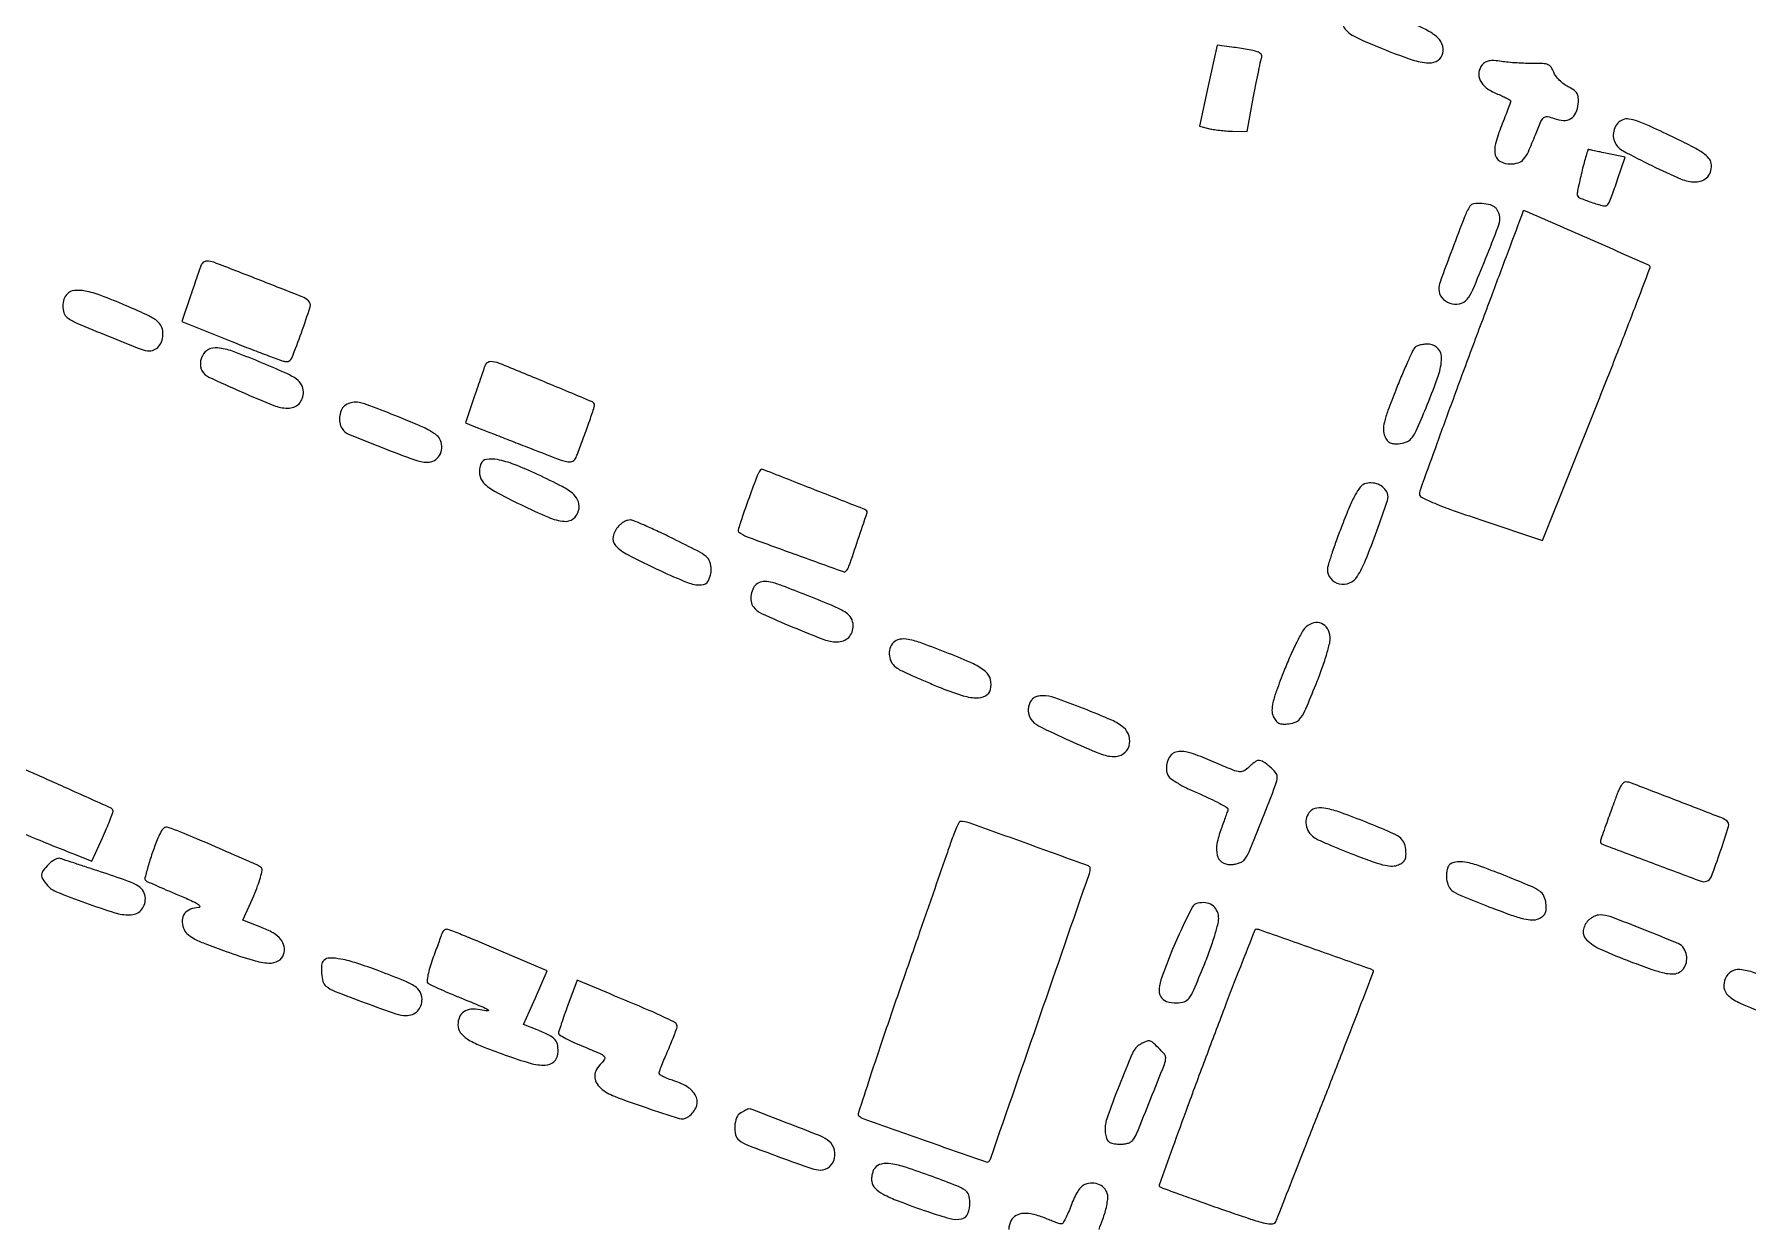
# Model space of a CAD drawing. Header units: metres. Extents: x 244 to 6504, y 133 to 4776.
# Drawn here: x 2103.6 to 2419.5, y 1465.2 to 1684.7 of the extents above; entities that cross this region are included whole.
import ezdxf

# ---------------------------------------------------------------- set-up
doc = ezdxf.new("R2010")
doc.units = ezdxf.units.M
doc.header["$MEASUREMENT"] = 0

msp = doc.modelspace()

# ---------------------------------------------------------------- linework, layer by layer
for points in [[(2390.74, 4302.36, -0.000001), (2436.6, 4383.87, -0.253439)], [(5649.78, 2908.29, -0.000001), (5592.12, 2927.27, -0.000136)], [(2358.85, 2292.47, -0.000002), (2402.87, 2275.77, -0.000001), (2455, 2255.99, -0.000469)], [(2661.8, 3304.26, -0.000001), (2697.55, 3290.75, -0.000089)], [(2166.88, 2385.74, -0.000003), (2059.01, 2428.09, -0.099946)], [(1593.92, 2905.57, -0.000004), (1514.48, 2912.51, -0.000011)], [(1883.2, 2016.2, -0.000001), (1854.82, 2026.66, -0.083555)], [(2910.82, 2101.23, -0.000002), (2871.64, 2116.15, -0.08954)], [(2599.62, 2200.92, -0.000035), (2724.87, 2153.38, -0.00001), (2851.52, 2105.29, -0.308463)], [(2619.06, 2212.23, 0.000045), (2487.51, 2262.24, 0.000015), (2352.21, 2313.65, 0.000934)], [(3433.83, 1894.18, -0.000012), (3289.85, 1953, -0.000025)], [(1295.67, 1964.85, 0.000003), (1274.44, 1991.49, 0.000003), (1253.21, 2018.11, 0.000003), (1234.69, 2041.33, 0.000013)], [(1839.11, 2010.56, -0.000013), (1820.53, 1958.18, -0.000011), (1801.94, 1905.75, -0.098014)], [(2040.94, 1654.04, -0.000001), (2044.21, 1659.17, -0.002689)], [(2535.59, 1289.9, -0.000004), (2496.83, 1304.97, -0.000295)], [(2098.71, 1789.37, -0.00002), (2044.25, 1810.85, -0.000805)], [(2048, 1665.33, -0.000021), (2056.21, 1681.9, -0.000711)], [(2116.19, 1453.07, 0.00077), (2071.8, 1470.03, 0.000759)], [(2299.96, 1464.36, -0.01012), (2300.63, 1466.24, 0.021004), (2301.05, 1467.48, 0.020221), (2301.36, 1468.76, 0.02063), (2301.55, 1469.91, 0.066236), (2301.54, 1470.69, 0.130913), (2301.05, 1471.81, 0.116515), (2300.06, 1472.6, 0.106199), (2298.73, 1472.9, 0.093384), (2297.33, 1472.66, 0.118127), (2296.71, 1472.24, 0.040836), (2296.03, 1471.38, 0.035049), (2295.37, 1470.2, 0.023808), (2294.78, 1468.78, -0.012581), (2294.28, 1467.48, -0.019304), (2293.77, 1466.38, -0.014377), (2293.3, 1465.53, -0.266173), (2293.05, 1465.38, -0.075556), (2292.73, 1465.43, -0.007294), (2291.98, 1465.67, -0.009139), (2291.1, 1466, -0.007099), (2290.15, 1466.38, 0.035763), (2287.85, 1467.15, 0.079451), (2286.01, 1467.32, 0.114132), (2284.64, 1466.91, 0.141046), (2283.71, 1465.96, 0.124583), (2283.32, 1464.37, 0.154097)], [(2053.68, 1458.35, -0.00089), (2138.1, 1425.94, -0.000744)]]:
    msp.add_lwpolyline(points, format="xyb")
for points in [[(2345.37, 1688.96, 0.084799), (2345.09, 1688.47, 0.04832), (2344.91, 1687.8, 0.046366), (2344.86, 1687.07, 0.055502), (2344.95, 1686.39, 0.135885), (2345.48, 1685.45, 0.06113), (2346.61, 1684.57, 0.032744), (2348.58, 1683.56, 0.00695), (2352.15, 1682.07, 0.011348), (2357.3, 1680.14, 0.056415), (2360.31, 1679.45, 0.128836), (2362.12, 1679.72, 0.202502), (2363.21, 1680.84, 0.156079), (2363.31, 1682.55, 0.146956), (2362.41, 1684.06, 0.072216), (2360.17, 1685.57, 0.016104), (2355.94, 1687.44, 0.013055), (2351.54, 1689.09, 0.047574), (2348.65, 1689.8, 0.084912), (2346.68, 1689.74, 0.172148)], [(2320.08, 1675.23), (2318.44, 1667.75), (2320.14, 1667.34, 0.02271), (2320.98, 1667.17, 0.009318), (2322.14, 1667.02, 0.009197), (2323.39, 1666.9, 0.011643), (2324.54, 1666.84), (2327.24, 1666.76), (2328.44, 1673.22, -0.001973), (2328.93, 1675.75, -0.00276), (2329.38, 1678.01, -0.001656), (2329.78, 1679.9, -0.036446), (2329.94, 1680.45, 0.286728), (2329.82, 1681.02, 0.117108), (2329.13, 1681.47, 0.04435), (2327.63, 1681.86, 0.007985), (2324.77, 1682.3), (2321.73, 1682.71)], [(2370.59, 1679.08, 0.141917), (2369.98, 1677.69, 0.147119), (2370.23, 1676.21, 0.115441), (2371.35, 1674.84, 0.068857), (2373.18, 1673.8, -0.01001), (2374.2, 1673.37, -0.01555), (2375.06, 1672.95, -0.009787), (2375.74, 1672.57, -0.26838), (2375.84, 1672.4, -0.087677), (2375.79, 1672.17, -0.001492), (2375.33, 1670.92, -0.003763), (2374.78, 1669.47, -0.002489), (2374.13, 1667.81, 0.030275), (2373.04, 1664.52, 0.123271), (2373.01, 1662.43, 0.220505), (2373.94, 1661.24, 0.118497), (2375.78, 1660.8, 0.076141), (2377.23, 1661.02, 0.140108), (2378.22, 1661.67, 0.072964), (2379.1, 1663.06, 0.010347), (2380.41, 1666.19, -0.00734), (2381.42, 1668.63, -0.112323), (2381.95, 1669.36, -0.230442), (2382.61, 1669.53, -0.042953), (2383.85, 1669.18, 0.078057), (2385.58, 1668.82, 0.151534), (2386.93, 1669.17, 0.152154), (2387.85, 1670.22, 0.078901), (2388.3, 1671.92, 0.041954), (2388.31, 1673.05, 0.117629), (2388.08, 1673.79, 0.107681), (2387.52, 1674.39, 0.032016), (2386.45, 1675.04, -0.04389), (2385.61, 1675.56, -0.034478), (2384.81, 1676.27, -0.035507), (2384.15, 1677.04, -0.068847), (2383.77, 1677.74, 0.062629), (2383.3, 1678.63, 0.140579), (2382.71, 1679.1, 0.088469), (2381.78, 1679.31, 0.015661), (2379.98, 1679.34, -0.012024), (2378.58, 1679.35, -0.007908), (2376.97, 1679.42, -0.007957), (2375.4, 1679.55, -0.015178), (2374.14, 1679.7, 0.021742), (2372.8, 1679.85, 0.060482), (2371.85, 1679.81, 0.08613), (2371.15, 1679.55, 0.090521)], [(2396.53, 1668.96, 0.120636), (2395.56, 1668.28, 0.097343), (2394.93, 1667.17, 0.095317), (2394.75, 1665.89, 0.109829), (2395.09, 1664.7, 0.147414), (2396.55, 1663.23, 0.009951), (2401.89, 1660.49, 0.011937), (2407.27, 1658.02, 0.101954), (2409.86, 1657.49, 0.095317), (2411.18, 1657.74, 0.120742), (2412.19, 1658.46, 0.120046), (2412.76, 1659.57, 0.093512), (2412.82, 1660.93, 0.148008), (2412.39, 1661.84, 0.057902), (2411.35, 1662.77, 0.032526), (2409.5, 1663.89, 0.007653), (2406.26, 1665.52, 0.003894), (2401.65, 1667.7, 0.023635), (2399.21, 1668.7, 0.047746), (2397.65, 1669.09, 0.13211)], [(2389.02, 1659.64, 0.003347), (2388.67, 1658.14, 0.00453), (2388.37, 1656.78, 0.003089), (2388.13, 1655.63, 0.049179), (2388.09, 1655.24, 0.300089), (2388.52, 1654.58, 0.020435), (2390.71, 1653.75, 0.020746), (2392.97, 1653.09, 0.277141), (2393.76, 1653.34, 0.08355), (2394, 1653.71, 0.005527), (2394.48, 1654.9, 0.007871), (2395.01, 1656.34, 0.005797), (2395.56, 1657.94), (2396.92, 1662.04), (2393.63, 1662.74, 0.001123), (2392.36, 1663.01, 0.001724), (2391.25, 1663.24, 0.000561), (2390.3, 1663.43, 0.049447), (2390.15, 1663.45, 0.32984), (2390.06, 1663.38, 0.002199), (2389.74, 1662.33, 0.007318), (2389.4, 1661.1, 0.004473)], [(2368.31, 1653, 0.045747), (2367.34, 1651.05, 0.002996), (2365.09, 1645.17, 0.001832), (2362.82, 1639.02, 0.088077), (2362.59, 1637.73, 0.171111), (2363.14, 1636.17, 0.138582), (2364.6, 1635.13, 0.138027), (2366.39, 1635.01, 0.169478), (2367.82, 1635.87, 0.07346), (2368.85, 1637.57, 0.00406), (2371.22, 1643.33, 0.003448), (2373.54, 1649.2, 0.092608), (2373.85, 1650.84, 0.061119), (2373.79, 1651.31, 0.039092), (2373.62, 1651.84, 0.038905), (2373.36, 1652.33, 0.057412), (2373.05, 1652.72, 0.136348), (2372.11, 1653.25, 0.045788), (2370.54, 1653.49, 0.044439), (2369.01, 1653.45, 0.228852)], [(2368.63, 1626.65, 0.000985), (2364.98, 1616.79, 0.001553), (2361.89, 1608.31, 0.000357), (2359.2, 1600.86, 0.065819), (2359.03, 1600.06, 0.298977), (2359.4, 1599.39, 0.020939), (2361.43, 1598.41, 0.016937), (2364.73, 1597.12, 0.003968), (2370.34, 1595.19), (2381.73, 1591.37), (2391.77, 1616.52, 0.001345), (2395.6, 1626.19, 0.002222), (2398.77, 1634.37, 0.000217), (2401.57, 1641.69, 0.29571), (2401.51, 1641.97, 0.093318), (2401.14, 1642.23, 0.000063), (2389.87, 1647.16, 0.000057), (2378.59, 1652.1, 0.103549), (2378.19, 1652.19, 0.312771), (2378.17, 1652.17, 0.000003), (2375.37, 1644.69, 0.000247), (2372.28, 1636.44, 0.000148)], [(2134.36, 1642.09, 0.005485), (2134.17, 1641.54, 0.000434), (2133.68, 1640.1, 0.000589), (2133.09, 1638.38, 0.000451), (2132.45, 1636.5), (2130.85, 1631.75), (2140.07, 1628.06, 0.003054), (2143.67, 1626.64, 0.004518), (2146.84, 1625.45, 0.002119), (2149.55, 1624.47, 0.085673), (2150.17, 1624.37, 0.30672), (2151.12, 1625.01, 0.00926), (2152.89, 1629.69, 0.009398), (2154.49, 1634.44, 0.292663), (2154.18, 1635.58, 0.09037), (2153.01, 1636.31, 0.001147), (2144.89, 1639.51, 0.001127), (2136.75, 1642.67, 0.092279), (2135.42, 1642.91, 0.098585), (2135.11, 1642.85, 0.067874), (2134.8, 1642.67, 0.064986), (2134.54, 1642.4, 0.07354)], [(2109.67, 1636.82, 0.121602), (2109.1, 1635.87, 0.077414), (2108.9, 1634.58, 0.079735), (2109.11, 1633.33, 0.148479), (2109.7, 1632.5, 0.063907), (2111.47, 1631.47, 0.003594), (2117.34, 1629.04, 0.002705), (2123.37, 1626.63, 0.094278), (2124.86, 1626.35, 0.132502), (2125.93, 1626.64, 0.115382), (2126.77, 1627.44, 0.099536), (2127.26, 1628.64, 0.076205), (2127.31, 1630.06, 0.119454), (2126.9, 1631.15, 0.095232), (2126.02, 1632.04, 0.041916), (2124.27, 1633.03, 0.00587), (2120.47, 1634.72, 0.011074), (2115.93, 1636.55, 0.042451), (2113, 1637.38, 0.076031), (2111.02, 1637.47, 0.170199)], [(2358.12, 1626.88, 0.064075), (2357.72, 1626.26, 0.003947), (2356.81, 1624.24, 0.005809), (2355.76, 1621.81, 0.004268), (2354.65, 1619.1, 0.005881), (2353.2, 1615.34, 0.029845), (2352.55, 1613.19, 0.05649), (2352.37, 1611.74, 0.1099), (2352.61, 1610.61, 0.055095), (2353.07, 1609.84, 0.120234), (2353.61, 1609.4, 0.102365), (2354.34, 1609.22, 0.033242), (2355.46, 1609.25, 0.089034), (2356.79, 1609.63, 0.128174), (2357.71, 1610.41, 0.050386), (2358.63, 1612.06, 0.004587), (2360.46, 1616.41, 0.013936), (2362.52, 1621.86, 0.074204), (2363.11, 1624.99, 0.190633), (2362.5, 1626.71, 0.19167), (2360.88, 1627.55, 0.041129), (2360.04, 1627.56, 0.042201), (2359.22, 1627.43, 0.045841), (2358.54, 1627.2, 0.115702)], [(2134.62, 1625.43, 0.041377), (2134.35, 1624.67, 0.058538), (2134.25, 1623.96, 0.064889), (2134.31, 1623.3, 0.069924), (2134.55, 1622.7, 0.157294), (2135.81, 1621.52, 0.005765), (2141.85, 1618.79, 0.008043), (2147.81, 1616.29, 0.09092), (2150.31, 1615.78, 0.092468), (2151.5, 1615.98, 0.111745), (2152.44, 1616.59, 0.109244), (2153.05, 1617.56, 0.085257), (2153.26, 1618.79, 0.129233), (2152.91, 1620.1, 0.115089), (2151.95, 1621.15, 0.045637), (2149.9, 1622.29, 0.005393), (2145.1, 1624.35, 0.011117), (2140.19, 1626.27, 0.061802), (2137.43, 1626.9, 0.143028), (2135.74, 1626.59, 0.171151)], [(2186.7, 1623.54, 0.0055), (2186.5, 1623, 0.000425), (2186, 1621.53, 0.000582), (2185.41, 1619.79, 0.000444), (2184.76, 1617.88), (2183.13, 1613.05), (2184.59, 1612.49, -0.001067), (2185.54, 1612.12, -0.000081), (2188.11, 1611.11, -0.000112), (2191.18, 1609.91, -0.000085), (2194.54, 1608.6, 0.002279), (2200.11, 1606.45, 0.039272), (2201.99, 1605.9, 0.170057), (2202.94, 1606.02, 0.189738), (2203.55, 1606.71, -0.000079), (2203.84, 1607.5, -0.000018), (2204.34, 1608.84, -0.000018), (2204.92, 1610.4, -0.000018), (2205.5, 1611.97, 0.004481), (2206.04, 1613.48, 0.006199), (2206.5, 1614.84, 0.004028), (2206.86, 1616, 0.074069), (2206.92, 1616.37, 0.302135), (2206.55, 1616.93, 0.000823), (2197.8, 1620.58, 0.0019), (2189.41, 1624.03, 0.096863), (2187.68, 1624.37, 0.107587), (2187.4, 1624.3, 0.067555), (2187.11, 1624.12, 0.063051), (2186.86, 1623.85, 0.066845)], [(2161.04, 1616.36, 0.140817), (2160.33, 1615.62, 0.084126), (2159.95, 1614.44, 0.079338), (2159.96, 1613.13, 0.099845), (2160.39, 1612.01, 0.153988), (2161.58, 1611.01, 0.004448), (2167.75, 1608.52, 0.006447), (2173.79, 1606.23, 0.087571), (2176.1, 1605.82, 0.126806), (2177.4, 1606.15, 0.131552), (2178.35, 1607.07, 0.122833), (2178.76, 1608.39, 0.10248), (2178.54, 1609.85, 0.138266), (2177.91, 1610.71, 0.03967), (2176.53, 1611.64, 0.025781), (2174.3, 1612.73, 0.007429), (2170.76, 1614.19, 0.002641), (2165.51, 1616.22, 0.036169), (2163.55, 1616.81, 0.102626), (2162.3, 1616.83, 0.084866)], [(2185.98, 1605.53, 0.119316), (2185.73, 1603.59, 0.167288), (2186.46, 1602.03, 0.075667), (2188.58, 1600.42, 0.011546), (2193.31, 1598, 0.012584), (2198.47, 1595.66, 0.074562), (2201.33, 1594.92, 0.189598), (2203, 1595.39, 0.171209), (2204, 1596.89, 0.135922), (2203.96, 1598.52, 0.139658), (2203.09, 1599.88, 0.061502), (2200.97, 1601.32, 0.00961), (2196.43, 1603.55, 0.015724), (2192.12, 1605.4, 0.046742), (2189.03, 1606.29, 0.082466), (2186.99, 1606.34, 0.272107)], [(2236.8, 1603, 0.002631), (2235.22, 1598.72, 0.007125), (2234.16, 1595.66, 0.00295), (2233.39, 1593.3, 0.307188), (2233.48, 1592.99, 0.083147), (2235.09, 1592.07, 0.00176), (2243.7, 1588.92, 0.00066), (2252.77, 1585.65, 0.306134), (2253.35, 1585.79, 0.098998), (2253.84, 1586.63, 0.001811), (2255.49, 1591.48, 0.000766), (2257.2, 1596.56, 0.335042), (2257.09, 1596.89, 0.056407), (2256.46, 1597.22, 0.000149), (2247.36, 1600.79, 0.000092), (2238.13, 1604.41, 0.09365), (2237.7, 1604.49, 0.234175), (2237.54, 1604.41, 0.026461), (2237.29, 1604.06, 0.027629), (2237.04, 1603.57, 0.018989)], [(2348.91, 1601.81, 0.142068), (2348.1, 1601.2, 0.036146), (2347.19, 1599.8, 0.024985), (2346.13, 1597.6, 0.007972), (2344.77, 1594.24, 0.005137), (2343.73, 1591.46, 0.006981), (2342.85, 1588.93, 0.004832), (2342.17, 1586.8, 0.075343), (2342.05, 1586.05, 0.175732), (2342.66, 1584.36, 0.164191), (2344.23, 1583.4, 0.155062), (2346.14, 1583.56, 0.157308), (2347.58, 1584.79, 0.042692), (2349.1, 1587.78, 0.009535), (2351.16, 1593.14, 0.004523), (2353.14, 1598.78, 0.175485), (2353.11, 1600.09, 0.113342), (2352.46, 1601.06, 0.091369), (2351.4, 1601.74, 0.088858), (2350.14, 1602.01, 0.099161)], [(2211.33, 1594.01, 0.12992), (2210.34, 1592.1, 0.248493), (2210.78, 1590.49, 0.085087), (2213.1, 1588.74, 0.0096), (2219.02, 1585.83, 0.013815), (2224.04, 1583.65, 0.100863), (2226.61, 1583.18, 0.270061), (2227.93, 1583.99, 0.124582), (2228.45, 1586.02, 0.0843), (2228.21, 1587.44, 0.13844), (2227.51, 1588.42, 0.052368), (2225.94, 1589.45, 0.004186), (2221.49, 1591.69, 0.005075), (2218.75, 1593.01, 0.007071), (2216.27, 1594.13, 0.004552), (2214.17, 1595.02, 0.086683), (2213.48, 1595.17, 0.092706), (2212.99, 1595.1, 0.042801), (2212.41, 1594.85, 0.040431), (2211.82, 1594.47, 0.044574)], [(2236.98, 1583.45, 0.123054), (2236.23, 1582.64, 0.081542), (2235.81, 1581.43, 0.081537), (2235.8, 1580.15, 0.123012), (2236.23, 1579.13, 0.127329), (2237.72, 1577.93, 0.006485), (2243.49, 1575.43, 0.007886), (2249.23, 1573.13, 0.091448), (2251.61, 1572.7, 0.087268), (2252.83, 1572.91, 0.110931), (2253.79, 1573.53, 0.110304), (2254.4, 1574.5, 0.08552), (2254.61, 1575.73, 0.130066), (2254.26, 1577.05, 0.119374), (2253.3, 1578.07, 0.045027), (2251.22, 1579.18, 0.004825), (2246.15, 1581.25, 0.003876), (2241.54, 1583.04, 0.031961), (2239.39, 1583.71, 0.077936), (2238.05, 1583.82, 0.127435)], [(2338.14, 1575.48, 0.089343), (2337.48, 1574.67, 0.010933), (2336.4, 1572.65, 0.012666), (2335.23, 1570.16, 0.010143), (2334.09, 1567.43, 0.005898), (2332.66, 1563.67, 0.029734), (2332.01, 1561.52, 0.056081), (2331.83, 1560.07, 0.109529), (2332.07, 1558.94, 0.055141), (2332.54, 1558.17, 0.120429), (2333.07, 1557.73, 0.102271), (2333.81, 1557.55, 0.033017), (2334.94, 1557.58, 0.088235), (2336.26, 1557.95, 0.12978), (2337.18, 1558.74, 0.050809), (2338.09, 1560.38, 0.004549), (2339.9, 1564.75, 0.010429), (2340.98, 1567.58, 0.013286), (2341.86, 1570.24, 0.012176), (2342.47, 1572.48, 0.082652), (2342.55, 1573.62, 0.113512), (2342.05, 1575.15, 0.159184), (2340.97, 1576.09, 0.16102), (2339.56, 1576.2, 0.116604)], [(2262.03, 1572.56, 0.127672), (2261.38, 1571.46, 0.106216), (2261.29, 1570.09, 0.103435), (2261.77, 1568.78, 0.114868), (2262.73, 1567.83, 0.029023), (2263.64, 1567.33, 0.004222), (2265.57, 1566.45, 0.004767), (2267.87, 1565.44, 0.004068), (2270.31, 1564.42, 0.017567), (2274.54, 1562.87, 0.06673), (2277.3, 1562.36, 0.138582), (2279.01, 1562.75, 0.206453), (2279.94, 1563.94, 0.129722), (2279.93, 1565.75, 0.151507), (2279.02, 1567.21, 0.071009), (2276.8, 1568.62, 0.012363), (2272.21, 1570.57, 0.005925), (2267.28, 1572.45, 0.039751), (2264.76, 1573.15, 0.092065), (2263.19, 1573.17, 0.154118)], [(2287.11, 1561.27, 0.053065), (2286.92, 1560.54, 0.062287), (2286.89, 1559.83, 0.063033), (2287.04, 1559.13, 0.056365), (2287.37, 1558.47, 0.138103), (2288.81, 1557.19, 0.007207), (2294.47, 1554.52, 0.009227), (2300.12, 1552.09, 0.088671), (2302.67, 1551.55, 0.161409), (2304.39, 1552.05, 0.162213), (2305.47, 1553.48, 0.154426), (2305.49, 1555.33, 0.145683), (2304.46, 1556.91, 0.073287), (2302.29, 1558.25, 0.008875), (2297.09, 1560.4, 0.008253), (2291.8, 1562.37, 0.085208), (2289.51, 1562.76, 0.051157), (2288.65, 1562.67, 0.08823), (2287.98, 1562.41, 0.094659), (2287.48, 1561.94, 0.066811)], [(2314.1, 1552.37, 0.146026), (2313.23, 1551.84, 0.094665), (2312.61, 1550.84, 0.084355), (2312.36, 1549.57, 0.083415), (2312.55, 1548.28, 0.154666), (2313, 1547.62, 0.025482), (2314.29, 1546.75, 0.023426), (2316.09, 1545.76, 0.012615), (2318.39, 1544.71, -0.009158), (2320.47, 1543.78, -0.014745), (2322.2, 1542.9, -0.0085), (2323.58, 1542.12, -0.322426), (2323.71, 1541.81, -0.029024), (2323.61, 1541.44, -0.002428), (2323.29, 1540.51, -0.003228), (2322.9, 1539.4, -0.002487), (2322.45, 1538.2, 0.042437), (2321.68, 1535.43, 0.109011), (2321.73, 1533.37, 0.177098), (2322.59, 1532.11, 0.157373), (2324.1, 1531.63, 0.0394), (2324.87, 1531.69, 0.038331), (2325.64, 1531.87, 0.040927), (2326.28, 1532.14, 0.101732), (2326.68, 1532.45, 0.075417), (2327.6, 1534, 0.003006), (2330.07, 1540.11, 0.002581), (2332.5, 1546.32, 0.092117), (2332.78, 1547.83, 0.178123), (2332.49, 1548.62, 0.037635), (2331.44, 1549.68, 0.038695), (2330.23, 1550.57, 0.141057), (2329.32, 1550.84, 0.132056), (2329.04, 1550.76, 0.022712), (2328.59, 1550.47, 0.023359), (2328.07, 1550.07, 0.018993), (2327.56, 1549.59, -0.068713), (2326.68, 1548.92, -0.157809), (2325.87, 1548.76, -0.065825), (2324.7, 1549.05, -0.005305), (2321.76, 1550.26, 0.004188), (2318.25, 1551.71, 0.02855), (2316.47, 1552.31, 0.058879), (2315.25, 1552.49, 0.071157)], [(2098.72, 1547.36, 0.011328), (2097.57, 1544.4, 0.023977), (2096.84, 1542.05, 0.024657), (2096.47, 1540.29, 0.259895), (2096.72, 1539.63, 0.075072), (2097.49, 1539.15, 0.001919), (2101.26, 1537.52, 0.003988), (2105.77, 1535.65, 0.002563), (2111.03, 1533.55), (2114.25, 1532.28), (2116.2, 1536.57, 0.004866), (2116.95, 1538.26, 0.006866), (2117.58, 1539.78, 0.004217), (2118.08, 1541.07, 0.090723), (2118.15, 1541.47, 0.294407), (2117.78, 1542.04, 0.000954), (2109.66, 1545.7, 0.002042), (2101.85, 1549.17, 0.103756), (2100.22, 1549.51, 0.211548), (2099.94, 1549.38, 0.031941), (2099.53, 1548.88, 0.031185), (2099.11, 1548.18, 0.022332)], [(2395.62, 1545.04, 0.006939), (2394.86, 1543.01, 0.001883), (2393.7, 1539.77, 0.000341), (2392.45, 1536.23, 0.084652), (2392.4, 1535.9, 0.311852), (2392.74, 1535.39, 0.000671), (2401.92, 1531.94, 0.00094), (2410.99, 1528.55, 0.182378), (2411.95, 1528.56, 0.213622), (2412.85, 1529.45, 0.008048), (2414.49, 1534.01, 0.006929), (2416.01, 1538.66, 0.294757), (2415.75, 1539.62, 0.089159), (2414.75, 1540.23, 0.000785), (2406.43, 1543.45, 0.000767), (2398.09, 1546.65, 0.091499), (2396.97, 1546.86, 0.1949), (2396.68, 1546.74, 0.04124), (2396.31, 1546.33, 0.037454), (2395.94, 1545.74, 0.027953)], [(2338.87, 1541.43, 0.128097), (2338.22, 1540.32, 0.105571), (2338.13, 1538.96, 0.102272), (2338.61, 1537.63, 0.112715), (2339.57, 1536.66, 0.035241), (2340.49, 1536.16, 0.005035), (2342.47, 1535.28, 0.005704), (2344.83, 1534.29, 0.004839), (2347.34, 1533.3, 0.006821), (2350.7, 1532.07, 0.03101), (2352.71, 1531.5, 0.05578), (2354.08, 1531.36, 0.105225), (2355.17, 1531.6, 0.056981), (2355.93, 1532.05, 0.120057), (2356.36, 1532.59, 0.100899), (2356.54, 1533.32, 0.032909), (2356.5, 1534.45, 0.087998), (2356.13, 1535.77, 0.130795), (2355.35, 1536.68, 0.051063), (2353.71, 1537.58, 0.004532), (2349.34, 1539.38, 0.007228), (2344.5, 1541.24, 0.039748), (2341.81, 1541.99, 0.083903), (2340.09, 1542.04, 0.16237)], [(2126.44, 1536.52, 0.014125), (2125.48, 1534.03, 0.014158), (2124.67, 1531.5, 0.006865), (2124.04, 1529.19, 0.269826), (2124.17, 1528.7, 0.087511), (2124.41, 1528.54, 0.00114), (2126.02, 1527.82, 0.003254), (2127.9, 1527, 0.002125), (2130.07, 1526.08, -0.006423), (2132.55, 1525.01, -0.031759), (2133.9, 1524.3, -0.210702), (2134.15, 1523.93, -0.467232), (2133.96, 1523.7, 0.087799), (2132.41, 1523.4, 0.141526), (2131.35, 1522.6, 0.148704), (2130.9, 1521.39, 0.100468), (2131.12, 1519.92, 0.119325), (2131.78, 1518.92, 0.063043), (2132.98, 1518.05, 0.032555), (2135.09, 1517.08, 0.006268), (2139.02, 1515.63, 0.012172), (2143.98, 1513.99, 0.059726), (2146.89, 1513.48, 0.135969), (2148.62, 1513.86, 0.197004), (2149.61, 1515.04, 0.124438), (2149.7, 1516.52, 0.127757), (2149.07, 1517.85, 0.090091), (2147.65, 1519.03, 0.037702), (2145.38, 1520.1), (2142.08, 1521.36), (2144.09, 1525.9, 0.013998), (2144.81, 1527.69, 0.021135), (2145.34, 1529.28, 0.016963), (2145.66, 1530.58, 0.253321), (2145.53, 1531.01, 0.092304), (2144.79, 1531.52, 0.001003), (2139.16, 1534, 0.003605), (2133.58, 1536.4, 0.006287), (2128.92, 1538.29, 0.061018), (2128.07, 1538.51, 0.190477), (2127.51, 1538.37, 0.120072), (2127.05, 1537.82, 0.018504)], [(2272.63, 1535.77, -0.00042), (2271.76, 1533.26, -0.00003), (2269.34, 1526.29, -0.000042), (2266.45, 1517.97, -0.000032), (2263.28, 1508.84, 0.001859), (2260.22, 1499.95, 0.003056), (2257.71, 1492.41, 0.000418), (2255.54, 1485.71, 0.281788), (2255.62, 1485.35, 0.111801), (2256.55, 1484.76, 0.000489), (2267.73, 1480.82, 0.000237), (2279.15, 1476.81, 0.288241), (2279.61, 1476.91, 0.11339), (2279.97, 1477.49, 0.000034), (2289.1, 1503.81, 0.000046), (2298.18, 1530.02, 0.083555), (2298.33, 1530.93, 0.315468), (2298.02, 1531.38, 0.000375), (2286.8, 1535.44, 0.000946), (2275.98, 1539.33, 0.092658), (2274.38, 1539.59, 0.276455), (2274.16, 1539.45, 0.008922), (2273.69, 1538.46, 0.014847), (2273.16, 1537.23, 0.009485)], [(2106.28, 1531.68, 0.031861), (2105.28, 1530.54, 0.151714), (2104.98, 1529.75, 0.158561), (2105.2, 1528.94, 0.035721), (2106.06, 1527.79, 0.119316), (2107.73, 1526.61, 0.008516), (2113.09, 1524.57, 0.010617), (2118.47, 1522.76, 0.075934), (2121.17, 1522.35, 0.090603), (2122.36, 1522.57, 0.110035), (2123.3, 1523.19, 0.108182), (2123.9, 1524.16, 0.08519), (2124.11, 1525.38, 0.132018), (2123.76, 1526.7, 0.127977), (2122.79, 1527.67, 0.04932), (2120.72, 1528.64, 0.005626), (2115.83, 1530.31, -0.000384), (2113.24, 1531.16, -0.00054), (2110.93, 1531.93, -0.000312), (2108.98, 1532.58, -0.007469), (2108.43, 1532.77, 0.157821), (2108.04, 1532.78, 0.048714), (2107.48, 1532.56, 0.043275), (2106.86, 1532.18, 0.035864)], [(2364.69, 1531.71, 0.13415), (2364.35, 1531.34, 0.058773), (2364.12, 1530.71, 0.049088), (2364, 1529.89, 0.034885), (2364.03, 1528.98, 0.090414), (2364.42, 1527.62, 0.134004), (2365.23, 1526.69, 0.049011), (2366.98, 1525.79, 0.003869), (2371.84, 1523.87, 0.00533), (2375.95, 1522.33, 0.027189), (2378.29, 1521.63, 0.051297), (2379.83, 1521.42, 0.115563), (2380.99, 1521.65, 0.055909), (2381.76, 1522.11, 0.120279), (2382.19, 1522.65, 0.101694), (2382.37, 1523.38, 0.032971), (2382.34, 1524.51, 0.087951), (2381.97, 1525.84, 0.130996), (2381.19, 1526.75, 0.051113), (2379.55, 1527.64, 0.004529), (2375.17, 1529.44, 0.006868), (2370.51, 1531.23, 0.034831), (2367.83, 1532.01, 0.067478), (2366.05, 1532.15, 0.127975)], [(2318.09, 1524.51, 0.217743), (2317.18, 1523.82, 0.010984), (2315.44, 1520.4, 0.015696), (2313.52, 1516.06, 0.009948), (2311.54, 1510.9, 0.055607), (2311.02, 1508.76, 0.162182), (2311.32, 1507.28, 0.187334), (2312.39, 1506.42, 0.077834), (2314.27, 1506.12, 0.082646), (2315.65, 1506.35, 0.154539), (2316.56, 1507.02, 0.056138), (2317.42, 1508.55, 0.004014), (2319.31, 1513.08, 0.010525), (2320.39, 1515.88, 0.012781), (2321.27, 1518.55, 0.011387), (2321.9, 1520.82, 0.0819), (2322, 1521.95, 0.102362), (2321.63, 1523.24, 0.126793), (2320.79, 1524.15, 0.118549), (2319.56, 1524.59, 0.08235)], [(2178.77, 1518.87, -0.003147), (2178.58, 1518.36, -0.000332), (2178.15, 1517.15, -0.00041), (2177.62, 1515.72, -0.000329), (2177.06, 1514.18, 0.01604), (2176.56, 1512.66, 0.023774), (2176.22, 1511.29, 0.020761), (2176.06, 1510.19, 0.242498), (2176.21, 1509.8, 0.07198), (2176.64, 1509.51, 0.003625), (2178.17, 1508.81, 0.005753), (2180, 1508, 0.004128), (2182.08, 1507.13, -0.001901), (2186.12, 1505.47, -0.036755), (2187.34, 1504.86, -0.799002), (2187.27, 1504.66, -0.025308), (2185.84, 1504.87, 0.071899), (2184.15, 1504.96, 0.127872), (2182.85, 1504.5, 0.143579), (2182.03, 1503.51, 0.100825), (2181.74, 1502.08, 0.155406), (2182.18, 1500.7, 0.096893), (2183.42, 1499.52, 0.046526), (2185.85, 1498.27, 0.008902), (2190.48, 1496.51, 0.016577), (2195.08, 1495.02, 0.076648), (2197.84, 1494.67, 0.176583), (2199.41, 1495.29, 0.185008), (2200.18, 1496.76, 0.069477), (2200.14, 1498.25, 0.138617), (2199.65, 1499.3, 0.096797), (2198.53, 1500.17, 0.023425), (2196.38, 1501.14), (2193.83, 1502.15), (2196.02, 1507.09), (2198.2, 1512.04), (2189.25, 1515.87, 0.00235), (2185.77, 1517.34, 0.003593), (2182.74, 1518.58, 0.001293), (2180.13, 1519.62, 0.09416), (2179.68, 1519.7, 0.116805), (2179.42, 1519.64, 0.068333), (2179.15, 1519.46, 0.062393), (2178.92, 1519.19, 0.062373)], [(2319.64, 1496.12, 0.001204), (2316.28, 1487.06, 0.001991), (2313.49, 1479.4, 0.000176), (2311.02, 1472.53, 0.290147), (2311.08, 1472.29, 0.10872), (2311.31, 1472.14, 0.000403), (2314.31, 1471.04, 0.002086), (2317.73, 1469.81, 0.001307), (2321.75, 1468.39, 0.002596), (2327.88, 1466.28, 0.025015), (2330.53, 1465.52, 0.071869), (2331.94, 1465.4, 0.297168), (2332.59, 1465.89, -0.004745), (2332.93, 1466.77, -0.000043), (2335.49, 1473.3, -0.000148), (2338.44, 1480.8, -0.000096), (2341.86, 1489.49, 0.000864), (2345.23, 1498.11, 0.001436), (2348.05, 1505.39, 0.000087), (2350.56, 1511.94, 0.328477), (2350.52, 1512.08, 0.08199), (2349.93, 1512.4, 0.000157), (2339.74, 1516, 0.000152), (2329.55, 1519.59, 0.084807), (2328.91, 1519.7, 0.307919), (2328.66, 1519.53, 0.000305), (2326, 1512.78, 0.002662), (2323.05, 1505.16, 0.001612)], [(2390.13, 1521.31, 0.167188), (2389.23, 1519.47, 0.235949), (2389.83, 1517.78, 0.086877), (2392.43, 1516.02, 0.014802), (2397.99, 1513.73, 0.005787), (2401.86, 1512.32, 0.027312), (2404.13, 1511.66, 0.04966), (2405.65, 1511.47, 0.114892), (2406.77, 1511.69, 0.126554), (2407.7, 1512.44, 0.105274), (2408.23, 1513.6, 0.098959), (2408.26, 1514.93, 0.098312), (2407.77, 1516.18, 0.154048), (2406.73, 1517.06, 0.003345), (2400.47, 1519.61, 0.004892), (2394.35, 1521.98, 0.09027), (2392.32, 1522.35, 0.072307), (2391.8, 1522.28, 0.038751), (2391.2, 1522.05, 0.037603), (2390.61, 1521.71, 0.047888)], [(2157.01, 1513.96, 0.172943), (2156.61, 1513.11, 0.045561), (2156.6, 1511.59, 0.045852), (2156.86, 1510.08, 0.154881), (2157.4, 1509.24, 0.080196), (2159.08, 1508.26, 0.004637), (2164.66, 1506.14, 0.004536), (2170.3, 1504.13, 0.08291), (2172.17, 1503.81, 0.090876), (2173.36, 1504.02, 0.110376), (2174.31, 1504.64, 0.108429), (2174.91, 1505.61, 0.085211), (2175.12, 1506.84, 0.126834), (2174.78, 1508.15, 0.12266), (2173.85, 1509.15, 0.048674), (2171.85, 1510.2, 0.005729), (2167.17, 1512.02, 0.011475), (2163.12, 1513.44, 0.031476), (2160.18, 1514.2, 0.044205), (2158.11, 1514.41, 0.202042)], [(2202, 1505.7, 0.003578), (2201.35, 1503.89, 0.005134), (2200.8, 1502.27, 0.002854), (2200.35, 1500.91, 0.077329), (2200.29, 1500.53, 0.268051), (2200.46, 1500.25, 0.008941), (2201.64, 1499.59, 0.014787), (2203.13, 1498.86, 0.009498), (2204.89, 1498.1, -0.004331), (2207.87, 1496.84, -0.085808), (2208.7, 1496.3, -0.341101), (2208.78, 1495.77, -0.081838), (2208.2, 1495.01, 0.078609), (2207.3, 1493.86, 0.120578), (2206.97, 1492.65, 0.127996), (2207.24, 1491.48, 0.095051), (2208.08, 1490.43, 0.085176), (2210.58, 1488.93, 0.011211), (2216.42, 1486.82, 0.006763), (2222.54, 1484.85, 0.2185), (2224.05, 1485.05, 0.135223), (2225.59, 1486.74, 0.209284), (2225.7, 1488.68, 0.157035), (2224.27, 1490.5, 0.075603), (2221.56, 1491.78, -0.017515), (2220.52, 1492.13, -0.0263), (2219.64, 1492.52, -0.024281), (2218.98, 1492.89, -0.257304), (2218.84, 1493.15, -0.087635), (2218.9, 1493.51, -0.004532), (2219.33, 1494.64, -0.007081), (2219.86, 1495.97, -0.005073), (2220.5, 1497.45, 0.006098), (2221.13, 1498.93, 0.008224), (2221.67, 1500.29, 0.005904), (2222.08, 1501.43, 0.084069), (2222.15, 1501.86, 0.267842), (2221.82, 1502.44, 0.019342), (2220.1, 1503.34, 0.011445), (2216.99, 1504.75, 0.00127), (2209.79, 1507.78), (2203.72, 1510.32)], [(2415.44, 1510.71, 0.139153), (2415.17, 1508.93, 0.185563), (2415.93, 1507.5, 0.07411), (2418.18, 1506.08, 0.010358), (2423.27, 1503.96, 0.012364), (2428.2, 1502.16, 0.061933), (2431.08, 1501.57, 0.143573), (2432.8, 1501.94, 0.194974), (2433.8, 1503.14, 0.121214), (2433.92, 1504.98, 0.171912), (2433.12, 1506.4, 0.076022), (2430.99, 1507.74, 0.011277), (2426.28, 1509.67, 0.007606), (2420.75, 1511.69, 0.060104), (2418.09, 1512.28, 0.159959), (2416.53, 1511.92, 0.15223)], [(2307.52, 1498.49, 0.159639), (2306.15, 1496.96, 0.008586), (2303.64, 1490.86, 0.010391), (2301.38, 1484.76, 0.11223), (2301.1, 1482.17, 0.04404), (2301.3, 1481.18, 0.135011), (2301.66, 1480.61, 0.12612), (2302.28, 1480.27, 0.036228), (2303.36, 1480.09, 0.041217), (2304.19, 1480.08, 0.04219), (2305.01, 1480.2, 0.045807), (2305.7, 1480.43, 0.115209), (2306.12, 1480.75, 0.07617), (2306.87, 1482.01, 0.001819), (2309.44, 1488.36, 0.001552), (2312, 1494.79, 0.092195), (2312.24, 1496.02, 0.181399), (2312, 1496.66, 0.019412), (2310.91, 1497.84, 0.019137), (2309.72, 1498.93, 0.188889), (2309.1, 1499.15, 0.070474), (2308.84, 1499.1, 0.017443), (2308.43, 1498.95, 0.017497), (2307.97, 1498.74, 0.016733)], [(2233.91, 1485.86, 0.168559), (2233.12, 1484.95, 0.077644), (2232.78, 1483.4, 0.077767), (2232.92, 1481.82, 0.170478), (2233.58, 1480.81, 0.071508), (2235.22, 1479.9, 0.003514), (2241.05, 1477.72, 0.003106), (2246.97, 1475.6, 0.084797), (2248.59, 1475.32, 0.178771), (2250.25, 1475.93, 0.163796), (2251.19, 1477.5, 0.151124), (2251.03, 1479.42, 0.152304), (2249.81, 1480.9, 0.050629), (2248.24, 1481.72, 0.002044), (2242.28, 1484.05, 0.00093), (2235.99, 1486.47, 0.129822), (2235.2, 1486.56, 0.083397), (2235.11, 1486.53, 0.002579), (2234.77, 1486.35, 0.004992), (2234.36, 1486.13, 0.003428)], [(2258.62, 1475.69, 0.074416), (2258.33, 1475.21, 0.041722), (2258.12, 1474.56, 0.040535), (2258.01, 1473.86, 0.052002), (2258.04, 1473.21, 0.16417), (2258.65, 1471.98, 0.0714), (2260.13, 1470.89, 0.033539), (2262.91, 1469.63, 0.005705), (2268.37, 1467.65, 0.018252), (2272.49, 1466.37, 0.120887), (2274.62, 1466.32, 0.249523), (2275.74, 1467.28, 0.094098), (2276.14, 1469.36, 0.082232), (2275.91, 1470.73, 0.161627), (2275.26, 1471.59, 0.057905), (2273.75, 1472.39, 0.003994), (2269.25, 1474.1, 0.008215), (2264.35, 1475.82, 0.043247), (2261.58, 1476.48, 0.09095), (2259.83, 1476.42, 0.167499)]]:
    msp.add_lwpolyline(points, format="xyb", close=True)

doc.saveas('drawing.dxf')
